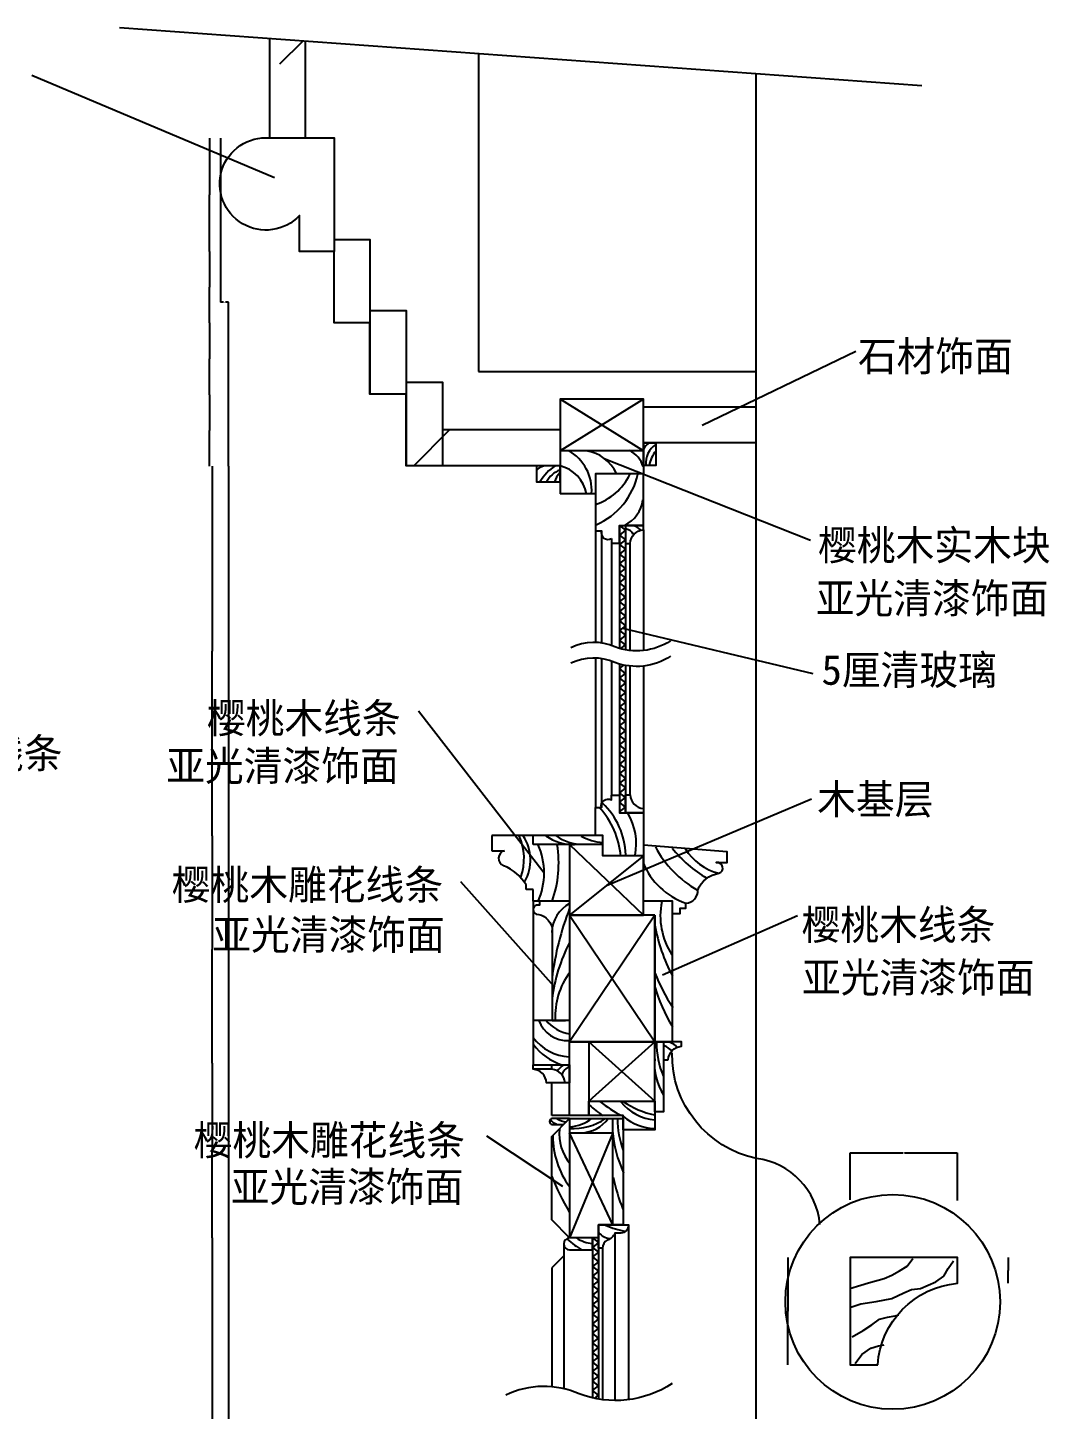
# Model space of a CAD drawing. Header units: metres. Extents: x 98 to 4434, y 156 to 5899.
# Drawn here: x 2721 to 4434, y 3583 to 5899 of the extents above; entities that cross this region are included whole.
import ezdxf

# ---------------------------------------------------------------- set-up
doc = ezdxf.new("R2010")
doc.units = ezdxf.units.M
for name, color, linetype in [('2', 2, 'Continuous'), ('3', 3, 'Continuous'), ('4', 4, 'Continuous'), ('7', 7, 'Continuous'), ('BH', 3, 'Continuous'), ('DIM', 3, 'Continuous'), ('TEXT', 3, 'Continuous')]:
    doc.layers.add(name, color=color, linetype=linetype)
doc.dimstyles.get("Standard").update_dxf_attribs({"dimtxt": 2.5, "dimasz": 2.5, "dimexe": 1.25, "dimexo": 0.625, "dimtad": 1, "dimcen": 2.5, "dimazin": 3, "dimtfac": 1, "dimtmove": 0, "dimatfit": 3})

# ---------------------------------------------------------------- blocks, each defined once
blk = doc.blocks.new('BH2')
at = {"layer": 'BH'}
blk.add_lwpolyline([(0, 32), (5, 28), (0, 24), (5, 20), (0, 16), (5, 12), (0, 8), (5, 4), (0, 0)], dxfattribs=at)
blk = doc.blocks.new('*D4')
for p, q in [((3057.31, 5163.41), (3057.31, 3379.79)), ((3057.06, 3379.79), (3056.81, 3379.79)), ((3057.31, 1596.17), (3057.31, 3379.79)), ((3057.31, 3379.79), (3057.31, 3379.79)), ((3057.56, 3379.79), (3057.81, 3379.79))]:
    blk.add_line(p, q)
at = {"layer": 'Defpoints'}
for p in [(3057.31, 5163.41), (3057.31, 3379.79), (3057.31, 1596.17)]:
    blk.add_point(p, dxfattribs=at)
at = {"layer": 'DIM', "insert": (3057.31, 3380.915), "char_height": 1, "attachment_point": 5}
blk.add_mtext('3000', dxfattribs=at)
blk = doc.blocks.new('*D42')
for p, q in [((3044.43, 5713.65), (3044.43, 5438.53)), ((3049.37, 5438.53), (3044.18, 5438.53)), ((3057.56, 5438.53), (3052.37, 5438.53)), ((3057.31, 5163.41), (3057.31, 5438.53))]:
    blk.add_line(p, q)
at = {"layer": 'Defpoints'}
for p in [(3044.43, 5713.65), (3057.31, 5438.53), (3057.31, 5163.41)]:
    blk.add_point(p, dxfattribs=at)
at = {"layer": 'DIM', "insert": (3050.87, 5438.53), "char_height": 1, "attachment_point": 5}
blk.add_mtext('275', dxfattribs=at)
blk = doc.blocks.new('*D43')
for p, q in [((3025.59, 5283.41), (3025.59, 5223.41)), ((3025.34, 5223.41), (3025.09, 5223.41)), ((3025.59, 5163.41), (3025.59, 5223.41)), ((3025.59, 5223.41), (3025.59, 5223.41)), ((3025.84, 5223.41), (3026.09, 5223.41))]:
    blk.add_line(p, q)
at = {"layer": 'Defpoints'}
for p in [(3025.59, 5283.41), (3025.59, 5223.41), (3025.59, 5163.41)]:
    blk.add_point(p, dxfattribs=at)
at = {"layer": 'DIM', "insert": (3025.59, 5224.535), "char_height": 1, "attachment_point": 5}
blk.add_mtext('60', dxfattribs=at)
blk = doc.blocks.new('*D44')
for p, q in [((3030.19, 4162.62), (3030.19, 4016.47)), ((3029.94, 4016.47), (3029.69, 4016.47)), ((3030.19, 3870.32), (3030.19, 4016.47)), ((3030.19, 4016.47), (3030.19, 4016.47)), ((3030.44, 4016.47), (3030.69, 4016.47))]:
    blk.add_line(p, q)
at = {"layer": 'Defpoints'}
for p in [(3030.19, 4162.62), (3030.19, 4016.47), (3030.19, 3870.32)]:
    blk.add_point(p, dxfattribs=at)
at = {"layer": 'DIM', "insert": (3030.19, 4017.595), "char_height": 1, "attachment_point": 5}
blk.add_mtext('120', dxfattribs=at)
blk = doc.blocks.new('*D45')
for p, q in [((3030.19, 3870.32), (3030.19, 3538.17)), ((3029.94, 3538.17), (3029.69, 3538.17)), ((3030.19, 3206.01), (3030.19, 3538.17)), ((3030.19, 3538.17), (3030.19, 3538.17)), ((3030.44, 3538.17), (3030.69, 3538.17))]:
    blk.add_line(p, q)
at = {"layer": 'Defpoints'}
for p in [(3030.19, 3870.32), (3030.19, 3538.17), (3030.19, 3206.01)]:
    blk.add_point(p, dxfattribs=at)
at = {"layer": 'DIM', "insert": (3030.19, 3539.295), "char_height": 1, "attachment_point": 5}
blk.add_mtext('1280', dxfattribs=at)
blk = doc.blocks.new('*D46')
for p, q in [((3030.19, 5163.41), (3030.19, 4853.81)), ((3029.94, 4853.81), (3029.69, 4853.81)), ((3030.19, 4544.21), (3030.19, 4853.81)), ((3030.19, 4853.81), (3030.19, 4853.81)), ((3030.44, 4853.81), (3030.69, 4853.81))]:
    blk.add_line(p, q)
at = {"layer": 'Defpoints'}
for p in [(3030.19, 5163.41), (3030.19, 4853.81), (3030.19, 4544.21)]:
    blk.add_point(p, dxfattribs=at)
at = {"layer": 'DIM', "insert": (3030.19, 4854.935), "char_height": 1, "attachment_point": 5}
blk.add_mtext('650', dxfattribs=at)
blk = doc.blocks.new('*D47')
for p, q in [((3030.19, 4544.21), (3030.19, 4353.41)), ((3029.94, 4353.41), (3029.69, 4353.41)), ((3030.19, 4162.62), (3030.19, 4353.41)), ((3030.19, 4353.41), (3030.19, 4353.41)), ((3030.44, 4353.41), (3030.69, 4353.41))]:
    blk.add_line(p, q)
at = {"layer": 'Defpoints'}
for p in [(3030.19, 4544.21), (3030.19, 4353.41), (3030.19, 4162.62)]:
    blk.add_point(p, dxfattribs=at)
at = {"layer": 'DIM', "insert": (3030.19, 4354.535), "char_height": 1, "attachment_point": 5}
blk.add_mtext('150', dxfattribs=at)
blk = doc.blocks.new('*D48')
for p, q in [((3025.59, 5403.69), (3025.59, 5343.55)), ((3025.34, 5343.55), (3025.09, 5343.55)), ((3025.59, 5283.41), (3025.59, 5343.55)), ((3025.59, 5343.55), (3025.59, 5343.55)), ((3025.84, 5343.55), (3026.09, 5343.55))]:
    blk.add_line(p, q)
at = {"layer": 'Defpoints'}
for p in [(3025.59, 5403.69), (3025.59, 5343.55), (3025.59, 5283.41)]:
    blk.add_point(p, dxfattribs=at)
at = {"layer": 'DIM', "insert": (3025.59, 5344.675), "char_height": 1, "attachment_point": 5}
blk.add_mtext('60', dxfattribs=at)
blk = doc.blocks.new('*D49')
for p, q in [((3025.59, 5523.69), (3025.59, 5463.69)), ((3025.34, 5463.69), (3025.09, 5463.69)), ((3025.59, 5403.69), (3025.59, 5463.69)), ((3025.59, 5463.69), (3025.59, 5463.69)), ((3025.84, 5463.69), (3026.09, 5463.69))]:
    blk.add_line(p, q)
at = {"layer": 'Defpoints'}
for p in [(3025.59, 5523.69), (3025.59, 5463.69), (3025.59, 5403.69)]:
    blk.add_point(p, dxfattribs=at)
at = {"layer": 'DIM', "insert": (3025.59, 5464.815), "char_height": 1, "attachment_point": 5}
blk.add_mtext('60', dxfattribs=at)
blk = doc.blocks.new('*D50')
for p, q in [((3025.59, 5713.65), (3025.59, 5618.67)), ((3025.34, 5618.67), (3025.09, 5618.67)), ((3025.59, 5523.69), (3025.59, 5618.67)), ((3025.59, 5618.67), (3025.59, 5618.67)), ((3025.84, 5618.67), (3026.09, 5618.67))]:
    blk.add_line(p, q)
at = {"layer": 'Defpoints'}
for p in [(3025.59, 5713.65), (3025.59, 5618.67), (3025.59, 5523.69)]:
    blk.add_point(p, dxfattribs=at)
at = {"layer": 'DIM', "insert": (3025.59, 5619.795), "char_height": 1, "attachment_point": 5}
blk.add_mtext('95', dxfattribs=at)
blk = doc.blocks.new('*D58')
for p, q in [((3995.21, 3837.12), (3995.21, 3747.12)), ((3994.96, 3747.12), (3994.71, 3747.12)), ((3995.21, 3657.12), (3995.21, 3747.12)), ((3995.21, 3747.12), (3995.21, 3747.12)), ((3995.46, 3747.12), (3995.71, 3747.12))]:
    blk.add_line(p, q)
at = {"layer": 'Defpoints'}
for p in [(3995.21, 3837.12), (3995.21, 3747.12), (3995.21, 3657.12)]:
    blk.add_point(p, dxfattribs=at)
at = {"layer": 'DIM', "insert": (3995.21, 3748.245), "char_height": 1, "attachment_point": 5}
blk.add_mtext('15', dxfattribs=at)
blk = doc.blocks.new('*D59')
for p, q in [((4099.87, 3933.58), (4099.87, 4012.78)), ((4100.12, 4012.78), (4188.87, 4012.78)), ((4190.87, 4012.78), (4279.62, 4012.78)), ((4279.87, 3932.9), (4279.87, 4012.78))]:
    blk.add_line(p, q)
at = {"layer": 'Defpoints'}
for p in [(4099.87, 4012.78), (4099.87, 3933.58), (4279.87, 3932.9)]:
    blk.add_point(p, dxfattribs=at)
at = {"layer": 'DIM', "insert": (4189.87, 4012.78), "char_height": 1, "attachment_point": 5}
blk.add_mtext('15', dxfattribs=at)
blk = doc.blocks.new('*D60')
for p, q in [((4364.72, 3837.12), (4364.72, 3815.49)), ((4364.47, 3815.49), (4364.22, 3815.49)), ((4364.72, 3793.86), (4364.72, 3815.49)), ((4364.72, 3815.49), (4364.72, 3815.49)), ((4364.97, 3815.49), (4365.22, 3815.49))]:
    blk.add_line(p, q)
at = {"layer": 'Defpoints'}
for p in [(4364.72, 3837.12), (4364.72, 3815.49), (4364.72, 3793.86)]:
    blk.add_point(p, dxfattribs=at)
at = {"layer": 'DIM', "insert": (4364.72, 3816.615), "char_height": 1, "attachment_point": 5}
blk.add_mtext('5', dxfattribs=at)

msp = doc.modelspace()

# ---------------------------------------------------------------- hatches: boundary and pattern name
at = {"layer": 'BH'}
h = msp.add_hatch(dxfattribs=at)
h.set_pattern_fill('ANSI33', scale=200)
h.paths.add_polyline_path([(3186.65, 5876.33), (3126.65, 5880.66), (3126.65, 5713.98), (3186.65, 5713.98)])
h.paths.add_polyline_path([(3234.78, 5713.98), (3126.65, 5713.98, 1.59), (3176.65, 5583.69), (3176.65, 5523.69), (3234.78, 5523.69)])
h.paths.add_polyline_path([(3234.78, 5403.69), (3294.78, 5403.69), (3294.78, 5543.69), (3234.78, 5543.69), (3234.78, 5523.69)])
h.paths.add_polyline_path([(3294.78, 5284.41), (3355.67, 5284.41), (3355.67, 5424.41), (3294.78, 5424.41)])
h.paths.add_polyline_path([(3355.67, 5164.41), (3416.56, 5164.41), (3416.56, 5304.41), (3355.67, 5304.41)])
h.paths.add_polyline_path([(3416.56, 5224.41), (3416.56, 5164.41), (3613.45, 5164.41), (3613.45, 5224.41)])
h.paths.add_polyline_path([(3753.2, 5262.57), (3753.2, 5202.57), (3941.71, 5202.57), (3941.71, 5262.57)])
h = msp.add_hatch(dxfattribs=at)
h.set_pattern_fill('AR-CONC', scale=10)
h.paths.add_polyline_path([(3476.56, 5855.42), (3186.65, 5876.33), (3186.65, 5713.98), (3234.78, 5713.98), (3234.78, 5543.69), (3294.78, 5543.69), (3294.78, 5424.41), (3355.67, 5424.41), (3355.67, 5304.41), (3416.56, 5304.41), (3416.56, 5224.41), (3613.45, 5224.41), (3613.45, 5275.78), (3753.2, 5275.78), (3753.2, 5262.57), (3941.71, 5262.57), (3941.71, 5322.57), (3476.56, 5322.57)])
h = msp.add_hatch(dxfattribs=at)
h.set_pattern_fill('ANSI31', scale=1000)
h.paths.add_polyline_path([(3476.56, 5322.57), (3941.71, 5322.57), (3941.71, 5821.88), (3476.56, 5855.42)])

# ---------------------------------------------------------------- linework, layer by layer
at = {"layer": '2'}
for p, q in [((3476.56, 5855.42), (3476.56, 5322.57)), ((3476.56, 5322.57), (3941.71, 5322.57))]:
    msp.add_line(p, q, dxfattribs=at)
at = {"layer": '3'}
for p, q in [((3682.73, 5055.26), (3682.73, 4867.13)), ((3699.61, 5034.39), (3699.61, 4862.96)), ((3730.92, 4854.57), (3730.92, 5034.26)), ((3682.73, 4841.07), (3682.73, 4591.47)), ((3699.61, 4836.89), (3699.61, 4612.34)), ((3730.92, 4612.47), (3730.92, 4828.5)), ((3629.54, 4529.41), (3753.2, 4411.21)), ((3753.2, 4510.5), (3629.54, 4411.21)), ((3629.54, 4411.21), (3772.21, 4198.49)), ((3772.21, 4411.21), (3629.54, 4198.49)), ((3661.96, 4198.49), (3772.21, 4099.01)), ((3772.21, 4198.49), (3661.96, 4099.01)), ((3705.56, 3877.94), (3705.56, 3597.34)), ((3684.63, 3853.01), (3684.63, 3598.74))]:
    msp.add_line(p, q, dxfattribs=at)
at = {"layer": '4'}
for p, q in [((3186.65, 5713.98), (3186.65, 5876.33)), ((3941.71, 5262.57), (3753.2, 5262.57)), ((3613.45, 5224.41), (3416.56, 5224.41)), ((3753.2, 5189.62), (3613.45, 5189.62)), ((3753.2, 5202.57), (3753.2, 5150.88)), ((3613.45, 5164.41), (3613.45, 5117.3)), ((3673.2, 5117.3), (3613.45, 5117.3)), ((3673.2, 4544.57), (3498.98, 4544.57)), ((3498.98, 4544.57), (3498.98, 4519.08)), ((3568.57, 4529.41), (3568.57, 4544.57)), ((3498.98, 4519.08), (3520.44, 4519.08)), ((3629.54, 4529.41), (3568.57, 4529.41)), ((3753.2, 4528.08), (3753.2, 4499.12)), ((3556.43, 4453.95), (3556.43, 4461.85)), ((3568.57, 4453.95), (3556.43, 4453.95)), ((3568.57, 4434.42), (3568.57, 4453.95)), ((3606.86, 4434.42), (3568.57, 4434.42)), ((3629.54, 4434.42), (3606.86, 4434.42)), ((3801.88, 4413.77), (3801.88, 4434.48)), ((3629.54, 4234.64), (3568.57, 4234.64)), ((3798.84, 4198.49), (3629.54, 4198.49)), ((3599.54, 4075.04), (3599.54, 4129.94)), ((3629.54, 4075.04), (3599.54, 4075.04)), ((3701.73, 3892.06), (3701.73, 4070.09)), ((3629.54, 4046.13), (3701.73, 4046.13)), ((3728.04, 3892.06), (3728.04, 3598.68)), ((3619.83, 3859.96), (3619.83, 3617.01))]:
    msp.add_line(p, q, dxfattribs=at)
for points in [[(3941.71, 5202.57), (3753.2, 5202.57), (3753.2, 5275.78), (3613.45, 5275.78), (3613.45, 5164.41), (3355.67, 5164.41), (3355.67, 5284.41), (3294.78, 5284.41), (3294.78, 5403.69), (3234.78, 5403.69), (3234.78, 5523.69), (3176.65, 5523.69), (3176.65, 5583.69, -1.59), (3126.65, 5713.98), (3126.65, 5880.66)], [(3801.88, 4413.77), (3814.79, 4413.77), (3814.79, 4422.87), (3824.53, 4422.87), (3824.53, 4431.12, 0.41), (3844.51, 4453.05, -0.27), (3879.78, 4481.25, 0.95), (3875.49, 4499.12), (3893.9, 4499.12), (3893.9, 4516.96), (3753.2, 4528.08)], [(3579.32, 4434.42), (3579.32, 4427.49), (3574.17, 4427.49, 0.71), (3573.37, 4412.87, -0.33), (3600.05, 4390.19), (3600.05, 4234.64), (3622.69, 4234.64)], [(3629.54, 4129.94), (3590.85, 4129.94, 0.37), (3568.57, 4152.74), (3568.57, 4159.94), (3629.54, 4159.94)], [(3629.54, 4070.09), (3600.2, 4070.09, 0.83), (3600.2, 4060.09), (3619.54, 4060.09)]]:
    msp.add_lwpolyline(points, format="xyb", dxfattribs=at)
for points in [[(3126.65, 5713.98), (3234.78, 5713.98), (3234.78, 5523.69)], [(3234.78, 5543.69), (3294.78, 5543.69), (3294.78, 5284.41)], [(3294.78, 5424.41), (3355.67, 5424.41), (3355.67, 5164.41)], [(3355.67, 5304.41), (3416.56, 5304.41), (3416.56, 5164.41)], [(3622.69, 4434.42), (3579.82, 4434.42)], [(3772.21, 4411.21), (3772.21, 4198.49), (3801.88, 4198.49), (3801.88, 4434.48), (3753.2, 4434.48)]]:
    msp.add_lwpolyline(points, dxfattribs=at)
for points in [[(3753.2, 5202.57), (3773.95, 5202.57), (3773.95, 5164.55), (3753.2, 5164.55)], [(3613.45, 5164.41), (3573.84, 5164.41), (3573.84, 5137.4), (3613.45, 5137.4)], [(3685, 4510.5), (3685, 4529.41), (3629.54, 4529.41), (3629.54, 4411.21), (3753.2, 4411.21), (3753.2, 4510.5)], [(3772.21, 4411.21), (3629.54, 4411.21), (3629.54, 4198.49), (3772.21, 4198.49)], [(3629.54, 4198.49), (3661.96, 4198.49), (3661.96, 4075.04), (3629.54, 4075.04)], [(3772.21, 4198.49), (3661.96, 4198.49), (3661.96, 4099.01), (3772.21, 4099.01)], [(3772.21, 4198.49), (3787.05, 4198.49), (3787.05, 4081.51), (3772.21, 4081.51)], [(3661.96, 4099.01), (3772.21, 4099.01), (3772.21, 4050.9), (3719.38, 4050.9), (3719.38, 4075.04), (3661.96, 4075.04)], [(3677.76, 3870.09), (3629.54, 3870.09), (3599.54, 3900.09), (3599.54, 4040.09), (3629.54, 4070.09), (3719.38, 4070.09), (3719.38, 3892.06), (3677.76, 3892.06)]]:
    msp.add_lwpolyline(points, close=True, dxfattribs=at)
for points in [[(3699.61, 5042.68), (3699.61, 5034.39), (3713.2, 5034.39), (3713.2, 5064.26), (3753.2, 5064.26), (3753.2, 5150.88), (3673.2, 5150.88), (3673.2, 5064.26), (3673.2, 5055.26), (3682.73, 5055.26, 0.68)], [(3730.92, 5034.26, -0.37), (3753.2, 5057.05), (3753.2, 5064.26), (3723.2, 5064.26), (3723.2, 5034.26)], [(3673.2, 4591.47), (3682.73, 4591.47, -0.65), (3699.61, 4604.05), (3699.61, 4612.34), (3713.2, 4612.34), (3713.2, 4582.47), (3753.2, 4582.47), (3753.2, 4510.5), (3685, 4510.5), (3685, 4544.57), (3673.2, 4544.57), (3673.2, 4582.47)], [(3730.92, 4612.47, 0.37), (3753.2, 4589.68), (3753.2, 4582.47), (3723.2, 4582.47), (3723.2, 4612.47)], [(3794.77, 4168.49, -0.37), (3817.05, 4191.28), (3817.05, 4198.49), (3787.05, 4198.49), (3787.05, 4168.49)], [(3715.52, 3877.94), (3705.56, 3877.94, -0.24), (3692.41, 3866.23, 0.25), (3684.68, 3852.82), (3677.76, 3852.82), (3677.76, 3892.06), (3728.04, 3892.06), (3728.04, 3892.06, -0.43)], [(3667.76, 3870.09), (3629.54, 3870.09, 0.96), (3629.54, 3849.84), (3667.76, 3849.84)], [(4146.18, 3657.12, -0.37), (4279.87, 3793.86), (4279.87, 3837.12), (4099.87, 3837.12), (4099.87, 3657.12)]]:
    msp.add_lwpolyline(points, format="xyb", close=True, dxfattribs=at)
for centre, radius, start, end in [((3523.56, 4506.19), 13.27, 103.63, 249.21), ((3491.33, 4423.34), 75.64, 30.61, 68.66)]:
    msp.add_arc(centre, radius, start, end, dxfattribs=at)
at = {"layer": '7'}
for p, q in [((3673.2, 5055.26), (3673.2, 4868.01)), ((3713.2, 5064.26), (3713.2, 4858.07)), ((3723.2, 5064.26), (3723.2, 4855.7)), ((3753.2, 5057.05), (3753.2, 4854.59)), ((3673.2, 4841.94), (3673.2, 4591.47)), ((3713.2, 4832), (3713.2, 4612.34)), ((3723.2, 4829.63), (3723.2, 4582.47)), ((3753.2, 4828.52), (3753.2, 4589.68)), ((3568.57, 4434.42), (3568.57, 4159.94)), ((3599.54, 4152.74), (3568.57, 4152.74)), ((3629.54, 4070.09), (3629.54, 3870.09)), ((3667.76, 3870.09), (3667.76, 3601.78)), ((3677.76, 3870.09), (3677.76, 3599.67)), ((3619.83, 3840.13), (3599.54, 3819.84)), ((3599.54, 3819.84), (3599.54, 3620.24))]:
    msp.add_line(p, q, dxfattribs=at)
msp.add_lwpolyline([(3621.82, 4129.94, 0.37), (3599.54, 4152.74), (3599.54, 4159.94), (3629.54, 4159.94), (3629.54, 4129.94)], format="xyb", close=True, dxfattribs=at)
at = {"layer": 'BH'}
for p, q in [((3753.2, 5275.78), (3613.45, 5189.62)), ((3753.2, 5189.62), (3613.45, 5275.78)), ((3701.73, 3892.06), (3629.54, 4046.13)), ((3701.73, 4046.13), (3629.54, 3870.09)), ((4182.68, 3814.91), (4195.64, 3822.31)), ((4195.64, 3822.31), (4204.91, 3835.26)), ((4264.18, 3818.61), (4273.44, 3831.56)), ((4130.82, 3794.55), (4156.75, 3801.95)), ((4156.75, 3801.95), (4169.71, 3807.51)), ((4169.71, 3807.51), (4182.68, 3814.91)), ((4243.8, 3796.4), (4256.77, 3805.66)), ((4256.77, 3805.66), (4264.18, 3818.61)), ((4099.33, 3785.3), (4117.85, 3790.85)), ((4117.85, 3790.85), (4130.82, 3794.55)), ((4169.71, 3768.65), (4190.09, 3777.9)), ((4190.09, 3777.9), (4203.05, 3783.45)), ((4203.05, 3783.45), (4217.87, 3785.3)), ((4217.87, 3785.3), (4243.8, 3796.4)), ((4101.18, 3753.85), (4117.85, 3759.4)), ((4117.85, 3759.4), (4143.78, 3763.1)), ((4143.78, 3763.1), (4169.71, 3768.65)), ((4136.37, 3724.24), (4149.34, 3733.49)), ((4149.34, 3733.49), (4162.3, 3737.2)), ((4162.3, 3737.2), (4175.27, 3739.05)), ((4175.27, 3739.05), (4180.83, 3740.9)), ((4103.03, 3703.89), (4121.55, 3714.99)), ((4121.55, 3714.99), (4136.37, 3724.24)), ((4119.7, 3674.29), (4134.52, 3685.39)), ((4134.52, 3685.39), (4147.49, 3689.09)), ((4147.49, 3689.09), (4156.75, 3690.94)), ((4108.59, 3659.48), (4119.7, 3674.29))]:
    msp.add_line(p, q, dxfattribs=at)
for points in [[(3714.87, 4857.6), (3723.2, 4864.26), (3713.2, 4872.26)], [(3713.2, 4808.26), (3723.2, 4816.26), (3713.2, 4824.26), (3720.57, 4830.15)], [(3713.2, 4808.26), (3723.2, 4800.26), (3713.2, 4792.26), (3723.2, 4784.26), (3713.2, 4776.26), (3723.2, 4768.26), (3713.2, 4760.26), (3723.2, 4752.26), (3713.2, 4744.26)], [(3713.2, 4680.26), (3723.2, 4688.26), (3713.2, 4696.26), (3723.2, 4704.26), (3713.2, 4712.26), (3723.2, 4720.26), (3713.2, 4728.26), (3723.2, 4736.26), (3713.2, 4744.26)], [(3713.2, 4680.26), (3723.2, 4672.26), (3713.2, 4664.26), (3723.2, 4656.26), (3713.2, 4648.26), (3723.2, 4640.26), (3713.2, 4632.26), (3723.2, 4624.26), (3713.2, 4616.26)], [(3715.49, 4582.47), (3713.2, 4584.3), (3723.2, 4592.3), (3713.2, 4600.3), (3723.2, 4608.3), (3713.2, 4616.3)], [(3667.76, 3870.09), (3677.76, 3862.09), (3667.76, 3854.09), (3677.76, 3846.09), (3667.76, 3838.09), (3677.76, 3830.09), (3667.76, 3822.09), (3677.76, 3814.09), (3667.76, 3806.09), (3677.76, 3798.09), (3667.76, 3790.09), (3677.76, 3782.09), (3667.76, 3774.09), (3677.76, 3766.09), (3667.76, 3758.09), (3677.76, 3750.09), (3667.76, 3742.09), (3677.76, 3734.09), (3667.76, 3726.09)], [(3671.37, 3600.98), (3677.76, 3606.09), (3667.76, 3614.09), (3677.76, 3622.09), (3667.76, 3630.09), (3677.76, 3638.09), (3667.76, 3646.09), (3677.76, 3654.09), (3667.76, 3662.09), (3677.76, 3670.09), (3667.76, 3678.09), (3677.76, 3686.09), (3667.76, 3694.09), (3677.76, 3702.09), (3667.76, 3710.09), (3677.76, 3718.09), (3667.76, 3726.09)]]:
    msp.add_lwpolyline(points, dxfattribs=at)
for centre, radius, start, end in [((3590.37, 5123.34), 76.19, 355.74, 60.63), ((3646.74, 5122.41), 68.01, 24.99, 81.2), ((3710.49, 5149.91), 44.35, 17.11, 63.87), ((3779.05, 5178.32), 29.16, 123.69, 152.3), ((3793.66, 5169.17), 36.37, 122.83, 186.4), ((3814.51, 5155.86), 52.39, 140.73, 170.23), ((3591.02, 5141.67), 22.56, 91.07, 139.5), ((3653.69, 5093.16), 86.15, 124.2, 149.05), ((3628.85, 5116.48), 43.54, 110.87, 151.06), ((3641.44, 5124.55), 39.59, 135.36, 161.07), ((3598.77, 5106.14), 60.09, 10.73, 75.86), ((3640.55, 5194.91), 100.88, 288.65, 333.21), ((3625.97, 5176.16), 120.79, 293.56, 347.69), ((3696.74, 5114.91), 56.4, 296.62, 351.91), ((3721.3, 5041.56), 17.09, 28.37, 77.92), ((3728.98, 5037.61), 27.25, 44.91, 80.51), ((3578.77, 4498.35), 136.93, 4.89, 42.61), ((3599.84, 4508.34), 123.92, 1.76, 46.82), ((3643.17, 4530.76), 98.18, 348.56, 31.27), ((3459.72, 4505.66), 93.45, 340.72, 24.2), ((3490.73, 4503.5), 73.22, 330.25, 33.55), ((3635.93, 4611.2), 81.69, 235.4, 271.41), ((3650.82, 4605.65), 75.7, 234.58, 270.86), ((3696.83, 4635.06), 103.27, 242.4, 263.22), ((3469.04, 4481.59), 117.78, 336.2, 23.8), ((3422.16, 4497.87), 189.08, 340.28, 9.51), ((3932.65, 4609.88), 180.3, 207.93, 240.55), ((3963.87, 4652.34), 207.44, 218.4, 239.8), ((3900.72, 4568.73), 89.95, 210.91, 256.54), ((3863.85, 4544.38), 119.97, 202.2, 250.7), ((3656.92, 4380.24), 57.41, 118.49, 178.23), ((3902.18, 4410.07), 120.53, 168.7, 213.05), ((4095.52, 4243.16), 499.41, 158.92, 172.81), ((4044.61, 4440.58), 275.96, 189.64, 208.4), ((3877.6, 4235.82), 279.75, 152.46, 172.84), ((3727.1, 4241.62), 121.81, 143.22, 183), ((4037.91, 4415.24), 283.91, 200.82, 214.02), ((4040.47, 4369.57), 279.38, 195.94, 211.35), ((3626.6, 4252.34), 51.71, 200.08, 272), ((3640.76, 4277.74), 66.73, 220.09, 260.28), ((3633.15, 4254.46), 80.9, 217, 267.02), ((3653.76, 4262.3), 109.12, 218.81, 249.65), ((3908.97, 4194.73), 133.58, 178.42, 203.87), ((3792.14, 4176.8), 21.56, 32.3, 88.37), ((3867.78, 4161.5), 96.03, 174.75, 212.54), ((3781.79, 4170.48), 22.44, 31.67, 76.4), ((3635.26, 4132.21), 31.64, 118.78, 148.03), ((3640.77, 4134.71), 25.64, 115.42, 162.72), ((3738.76, 4167.29), 106.35, 224.18, 240.16), ((3806.98, 4254.18), 200.51, 230.81, 243.28), ((3780.26, 4151.11), 83.82, 219.07, 264.57), ((3803.88, 4221.67), 149.1, 235.52, 257.59), ((3618.12, 4084.88), 26.71, 218.72, 248.33), ((3626.81, 4096.83), 32.67, 235.71, 265.14), ((3635.7, 4149.32), 95.93, 266.27, 304.2), ((3625.08, 4126.03), 69.91, 274.08, 306.9), ((3647.27, 4104.35), 58.15, 271.87, 323.95), ((3853.52, 4068.3), 143.62, 179.48, 201.06), ((3776.69, 4143.73), 90.67, 231.01, 267.04), ((3748.3, 4042.13), 147.06, 180.49, 215.85), ((3688.9, 4043.93), 76.71, 173.75, 219.84), ((3902.33, 4064.19), 201.18, 184.17, 204.96), ((3953.29, 4109.21), 378.73, 200.87, 211.26), ((3998.34, 4033.36), 302.14, 191.81, 202.42), ((3734.28, 3979.62), 98.71, 243.24, 263.86), ((3671.33, 3914.14), 53.57, 235.58, 266.16), ((3701.23, 3898.51), 30.13, 220.91, 260.75), ((3704.91, 3951.68), 115.32, 226.55, 242.02)]:
    msp.add_arc(centre, radius, start, end, dxfattribs=at)
at = {"layer": 'DIM'}
for p, q in [((2874.81, 5898.82), (4220.26, 5801.79)), ((3941.71, 5821.88), (3941.71, 1433.02))]:
    msp.add_line(p, q, dxfattribs=at)
for points in [[(3798.8, 4871.04, -0.24), (3705.52, 4860.63, 0.22), (3631.5, 4859.4)], [(3798.8, 4844.97, -0.24), (3705.52, 4834.56, 0.22), (3631.5, 4833.34)], [(4049.33, 3892.56, 0.35), (3943.06, 4003.14, -0.36), (3801.36, 4180.08)], [(3801.31, 3625.77, -0.24), (3645.83, 3608.43, 0.22), (3522.47, 3606.38)]]:
    msp.add_lwpolyline(points, format="xyb", dxfattribs=at)
msp.add_circle((4171.28, 3762.73), 180, dxfattribs=at)

# ---------------------------------------------------------------- block references
at = {"layer": 'BH', "xscale": 2, "yscale": 2, "zscale": 2}
for p in [(3713.2, 5000.26), (3713.2, 4872.26)]:
    msp.add_blockref('BH2', p, dxfattribs=at)
at = {"layer": 'BH', "xscale": -2, "yscale": 2, "zscale": 2, "rotation": 180}
msp.add_blockref('BH2', (3713.2, 5000.26), dxfattribs=at)

# ---------------------------------------------------------------- texts
at = {"layer": 'TEXT'}
for s, p in [('石材饰面', (4112.9, 5322.94)), ('樱桃木实木块', (4046.04, 5006.11)), ('亚光清漆饰面', (4042.32, 4917.14)), ('5厘清玻璃', (4051.93, 4797.18)), ('樱桃木线条', (3021.35, 4716.26)), ('樱桃木雕花线条', (2324.17, 4657.45)), ('亚光清漆饰面', (2953.18, 4636.29)), ('木基层', (4044.64, 4580.44)), ('樱桃木雕花线条', (2962.43, 4436.94)), ('樱桃木线条', (4018.46, 4369.82)), ('亚光清漆饰面', (3030.33, 4353.22)), ('亚光清漆饰面', (4019.16, 4281.51)), ('樱桃木雕花线条', (2999.2, 4008.67)), ('亚光清漆饰面', (3061.41, 3930.63))]:
    msp.add_text(s, height=50, dxfattribs=at).set_placement(p)

# ---------------------------------------------------------------- dimensions: what is measured, and where the dimension line sits
at = {"layer": 'DIM'}
for base, p1, p2, text, picture, middle in [((3025.59, 5618.67), (3025.59, 5523.69), (3025.59, 5713.65), '95', '*D50', (3025.59, 5619.795)), ((3057.31, 5438.53), (3057.31, 5163.41), (3044.43, 5713.65), '275', '*D42', (3050.87, 5438.53)), ((3025.59, 5463.69), (3025.59, 5403.69), (3025.59, 5523.69), '60', '*D49', (3025.59, 5464.815)), ((3025.59, 5343.55), (3025.59, 5283.41), (3025.59, 5403.69), '60', '*D48', (3025.59, 5344.675)), ((3025.59, 5223.41), (3025.59, 5163.41), (3025.59, 5283.41), '60', '*D43', (3025.59, 5224.535)), ((3030.19, 4853.81), (3030.19, 4544.21), (3030.19, 5163.41), '650', '*D46', (3030.19, 4854.935)), ((3057.31, 3379.79), (3057.31, 5163.41), (3057.31, 1596.17), '3000', '*D4', (3057.31, 3380.915)), ((3030.19, 4353.41), (3030.19, 4162.62), (3030.19, 4544.21), '150', '*D47', (3030.19, 4354.535)), ((3030.19, 4016.47), (3030.19, 3870.32), (3030.19, 4162.62), '120', '*D44', (3030.19, 4017.595)), ((4099.87, 4012.78), (4099.87, 3933.58), (4279.87, 3932.9), '15', '*D59', (4189.87, 4012.78)), ((3030.19, 3538.17), (3030.19, 3206.01), (3030.19, 3870.32), '1280', '*D45', (3030.19, 3539.295)), ((3995.21, 3747.12), (3995.21, 3837.12), (3995.21, 3657.12), '15', '*D58', (3995.21, 3748.245)), ((4364.72, 3815.49), (4364.72, 3837.12), (4364.72, 3793.86), '5', '*D60', (4364.72, 3816.615))]:
    dim = msp.add_linear_dim(base=base, p1=p1, p2=p2, text=text, dimstyle='Standard', dxfattribs=at)
    dim.commit()
    dim.dimension.update_dxf_attribs({"geometry": picture, "text_midpoint": middle})

# ---------------------------------------------------------------- leaders
for points in [[(3134.86, 5646.86), (2727.59, 5818.58)], [(3851.94, 5232.57), (4109.41, 5356.69)], [(3687.58, 5176.79), (4033.43, 5039.56)], [(3718.2, 4892.26), (4037.59, 4815.95)], [(3586.82, 4481.59), (3376.41, 4752.78)], [(3691.37, 4460.86), (4034.87, 4605.95)], [(3603.46, 4291.57), (3446.89, 4466.94)], [(3785.48, 4310.85), (4011.65, 4410.46)], [(3618.2, 3956.36), (3490.9, 4040.68)]]:
    msp.add_leader(points, dimstyle='Standard', dxfattribs=at)

doc.saveas('drawing.dxf')
